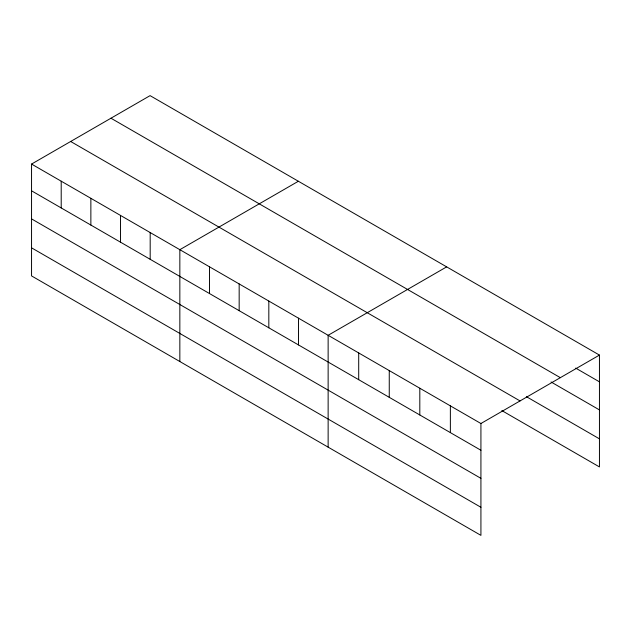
<?xml version="1.0" encoding="UTF-8"?>
<svg xmlns="http://www.w3.org/2000/svg" width="631" height="631" viewBox="0 0 631 631"><rect width="100%" height="100%" fill="white"/><g stroke="black" fill="none" stroke-linecap="round" stroke-linejoin="round"><path stroke-width="0.95" d="M31.55 164.068L480.925 423.511L480.925 535.364L31.55 275.913L31.55 164.068L150.075 95.636L599.45 355.087L599.45 466.932L501.834 410.576M298.368 181.255L179.843 249.687L179.843 361.531M446.661 266.874L328.136 335.298L328.136 447.15M480.925 423.511L599.45 355.087M575.685 368.11L599.45 381.834M110.961 118.218L560.336 377.661M551.068 381.984L599.45 409.913M526.451 396.702L599.45 438.853M70.664 141.486L520.039 400.93M31.55 190.814L480.925 450.258M31.55 218.894L480.925 478.345M31.55 247.833L480.925 507.277M450.368 405.867L450.368 432.614M419.812 388.231L419.812 414.977M389.256 370.586L389.256 397.333M358.7 352.942L358.7 379.688M298.479 318.174L298.479 344.928M268.822 301.05L268.822 327.805M239.165 283.926L239.165 310.681M209.5 266.81L209.5 293.557M150.186 232.563L150.186 259.309M120.529 215.439L120.529 242.186M90.864 198.315L90.864 225.062M61.207 181.192L61.207 207.938"/></g></svg>
